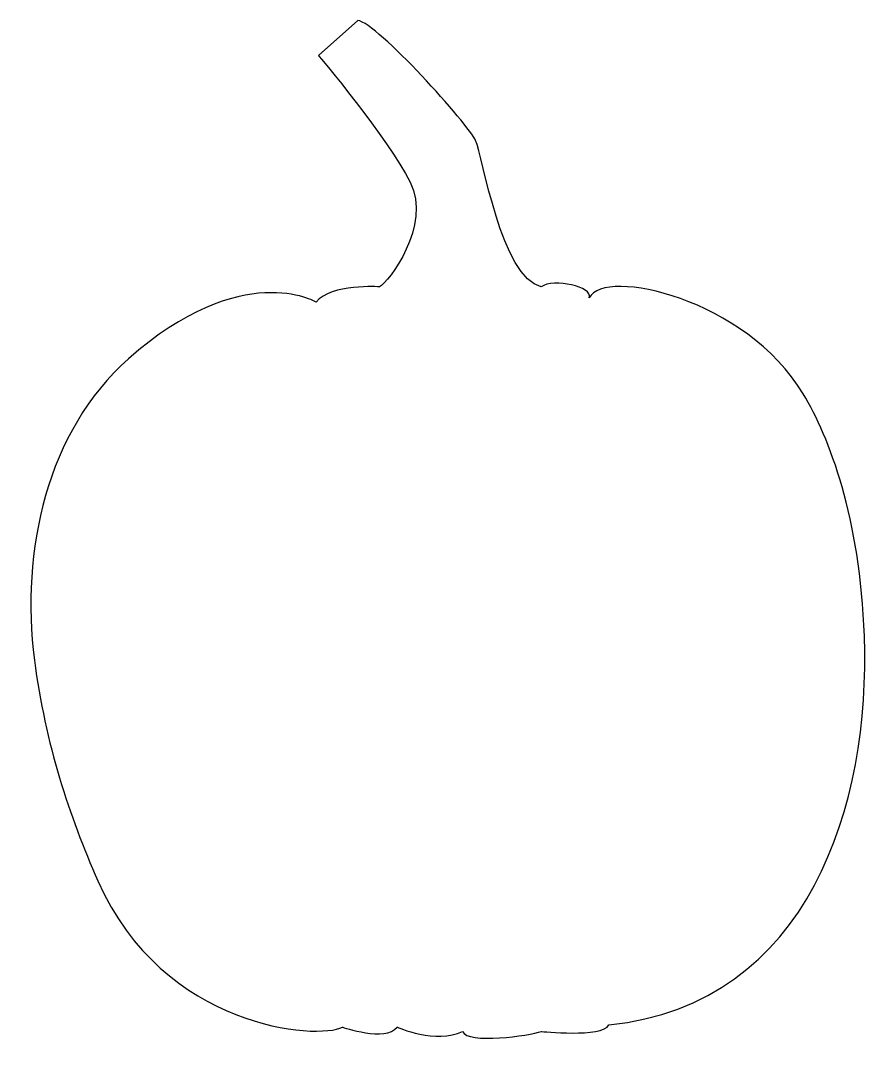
# Model space of a CAD drawing. Header units: centimetres. Extents: x -8.5 to 8.4, y -10.3 to 10.2.
import ezdxf

# ---------------------------------------------------------------- set-up
doc = ezdxf.new("R2010")
doc.units = ezdxf.units.CM
doc.header["$MEASUREMENT"] = 0
doc.layers.add('Camada 1', color=7, linetype='Continuous')

msp = doc.modelspace()

# ---------------------------------------------------------------- linework, layer by layer
at = {"layer": 'Camada 1'}
msp.add_open_spline([(-1.36296, 4.8408), (-1.18871, 4.92795), (-0.31717, 6.06095), (-0.75294, 6.93249), (-0.75294, 6.93249), (-1.18871, 7.80403), (-2.58312, 9.45995), (-2.58312, 9.45995), (-2.58312, 9.45995), (-2.58312, 9.45995), (-1.79873, 10.15724), (-1.79873, 10.15724), (-1.79873, 10.15724), (-1.40654, 10.11366), (0.42377, 8.06547), (0.55447, 7.76046), (0.55447, 7.76046), (0.68512, 7.45545), (1.07734, 5.01514), (1.8617, 4.84081), (1.8617, 4.84081), (2.10977, 5.02126), (2.90744, 4.84073), (2.82042, 4.6229), (2.82042, 4.6229), (3.12543, 5.233), (5.94822, 4.6098), (7.09095, 2.70554), (7.09095, 2.70554), (7.61398, 1.83392), (8.22458, 0.24423), (8.31116, -2.13168), (8.31116, -2.13168), (8.4326, -5.46286), (7.22671, -9.47133), (3.21259, -9.88839), (3.21259, -9.88839), (3.08194, -10.14977), (1.86168, -10.01907), (1.86168, -10.01907), (1.86168, -10.01907), (1.64385, -10.10625), (0.38009, -10.28058), (0.29294, -10.01907), (0.29294, -10.01907), (-0.23001, -10.28058), (-1.01439, -9.93189), (-1.01439, -9.93189), (-1.01439, -9.93189), (-1.23222, -10.2369), (-2.10386, -9.93189), (-2.10386, -9.93189), (-2.10386, -9.93189), (-2.58315, -10.1934), (-5.67719, -9.97555), (-6.98452, -7.01224), (-6.98452, -7.01224), (-7.55088, -5.72845), (-8.03485, -4.28229), (-8.24824, -2.61105), (-8.24824, -2.61105), (-8.52738, -0.42459), (-8.0017, 1.9633), (-6.37441, 3.40274), (-6.37441, 3.40274), (-4.10836, 5.40725), (-2.62672, 4.53571), (-2.62672, 4.53571), (-2.62672, 4.53571), (-2.33668, 4.91102), (-1.36296, 4.8408), (-1.36296, 4.8408)], degree=3, knots=[0, 0, 0, 0, 0.05263158, 0.05263158, 0.05263158, 0.05263158, 0.10526316, 0.10526316, 0.10526316, 0.10526316, 0.15789474, 0.15789474, 0.15789474, 0.15789474, 0.21052632, 0.21052632, 0.21052632, 0.21052632, 0.26315789, 0.26315789, 0.26315789, 0.26315789, 0.31578947, 0.31578947, 0.31578947, 0.31578947, 0.36842105, 0.36842105, 0.36842105, 0.36842105, 0.42105263, 0.42105263, 0.42105263, 0.42105263, 0.47368421, 0.47368421, 0.47368421, 0.47368421, 0.52631579, 0.52631579, 0.52631579, 0.52631579, 0.57894737, 0.57894737, 0.57894737, 0.57894737, 0.63157895, 0.63157895, 0.63157895, 0.63157895, 0.68421053, 0.68421053, 0.68421053, 0.68421053, 0.73684211, 0.73684211, 0.73684211, 0.73684211, 0.78947368, 0.78947368, 0.78947368, 0.78947368, 0.84210526, 0.84210526, 0.84210526, 0.84210526, 0.89473684, 0.89473684, 0.89473684, 0.89473684, 1, 1, 1, 1], dxfattribs=at)

doc.saveas('drawing.dxf')
